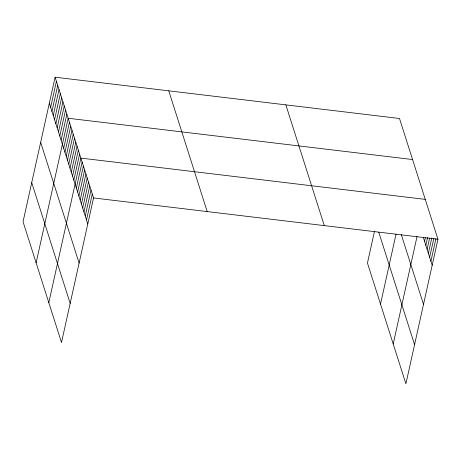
<?xml version="1.0" encoding="UTF-8"?>
<svg xmlns="http://www.w3.org/2000/svg" width="461" height="461" viewBox="0 0 461 461"><rect width="100%" height="100%" fill="white"/><g stroke="black" fill="none" stroke-linecap="round" stroke-linejoin="round"><path stroke-width="0.69" d="M55.101 77.206L23.05 221.764L61.497 342.506L93.548 197.948L55.101 77.206L399.503 118.494L437.95 239.236L405.899 383.794L367.452 263.052L374.39 231.756M50.641 107.327L56.403 81.309M51.943 111.429L57.711 85.418M53.251 115.538L59.02 89.52M54.559 119.641L60.328 93.623M55.867 123.744L61.636 97.732M57.176 127.853L62.944 101.835M58.484 131.955L64.252 105.944M59.786 136.064L65.554 110.046M61.094 140.167L66.862 114.149M36.125 262.816L68.17 118.258L412.572 159.546M63.67 148.258L69.438 122.24M64.943 152.239L70.706 126.228M66.211 156.227L71.979 130.209M67.479 160.209L73.247 134.197M68.747 164.197L74.515 138.179M70.014 168.179L75.783 142.167M71.282 172.166L77.05 146.149M72.556 176.148L78.324 150.136M73.823 180.136L79.592 154.118M48.808 302.664L80.859 158.1L425.261 199.388M76.359 188.1L82.127 162.088M77.627 192.087L83.395 166.069M78.9 196.069L84.663 170.057M80.168 200.057L85.936 174.039M81.436 204.039L87.204 178.027M82.703 208.026L88.472 182.009M83.971 212.008L89.739 185.996M85.239 215.996L91.007 189.978M86.512 219.978L92.281 193.96M380.527 304.104L396.051 234.084M393.216 343.952L417.038 236.487M424.569 241.345L425.347 237.83M425.837 245.327L427.554 237.594M427.105 249.315L429.6 238.06M428.378 253.296L431.807 237.83M429.646 257.284L433.853 238.297M430.914 261.266L435.904 238.763M93.548 197.948L437.95 239.236M423.302 237.357L432.182 265.248M401.306 234.643L423.509 304.369M378.74 232.142L414.572 344.672M285.849 104.866L324.296 225.608M168.749 90.829L207.202 211.57M49.333 103.218L87.78 223.965M40.66 142.34L79.108 263.081M31.723 182.648L70.17 303.39"/></g></svg>
